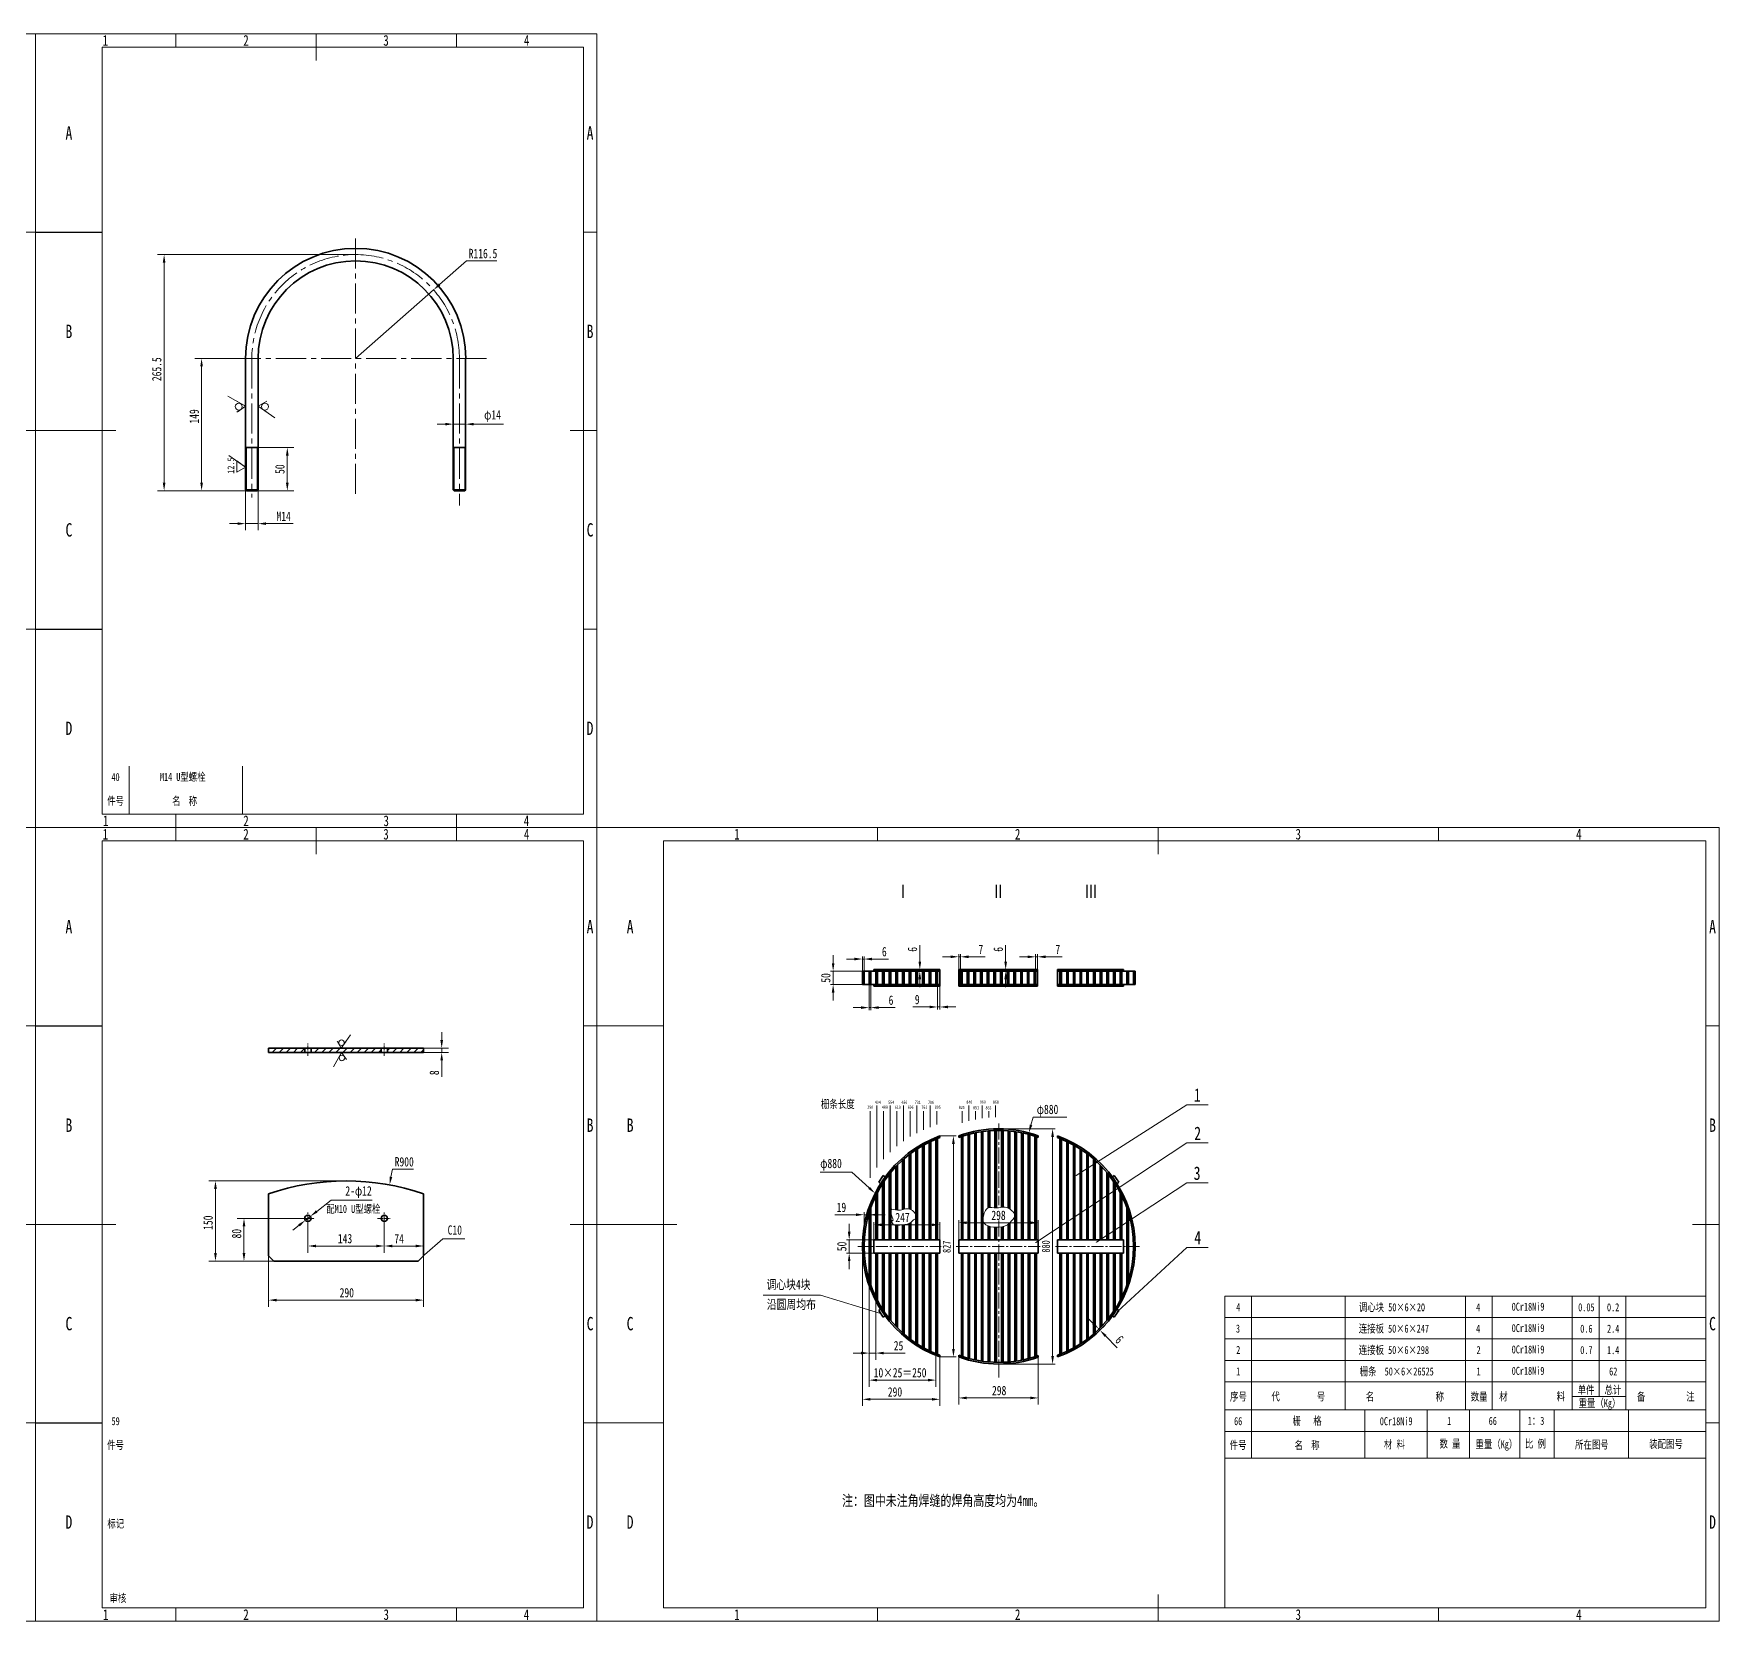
# Model space of a CAD drawing. Header units: millimetres. Extents: x -55641 to 52612, y -23263 to -5715.
# Drawn here: x 50644 to 51274, y -7378 to -6784 of the extents above; entities that cross this region are included whole.
import ezdxf

# ---------------------------------------------------------------- set-up
doc = ezdxf.new("R2010")
doc.units = ezdxf.units.MM
doc.header["$MEASUREMENT"] = 0
doc.linetypes.add('CENTER2', pattern=[1.125, 0.75, -0.125, 0.125, -0.125])
for name, color, linetype, lineweight in [('中心线', 3, 'CENTER2', 18), ('图层1', 1, 'Continuous', 20), ('技术说明', 7, 'Continuous', 18), ('抛面线', 1, 'Continuous', 18), ('标注尺寸线', 1, 'Continuous', 18), ('粗实线', 7, 'Continuous', 35), ('细实线', 1, 'Continuous', 18)]:
    doc.layers.add(name, color=color, linetype=linetype, lineweight=lineweight)
doc.styles.add('1', font='SimSun.ttf', dxfattribs={"width": 0.75, "height": 3})
doc.styles.add('USER1', font='SimSun.ttf', dxfattribs={"width": 0.75, "height": 3})
doc.styles.add('模板字体', font='SIMFANG.TTF', dxfattribs={"width": 0.75})

msp = doc.modelspace()

# ---------------------------------------------------------------- linework, layer by layer
at = {"color": 7}
for p, q in [((50644.23, -6858.71), (50669.23, -6858.71)), ((50644.23, -7007.21), (50669.23, -7007.21)), ((50644.23, -7155.71), (50669.23, -7155.71)), ((50644.23, -7304.21), (50669.23, -7304.21))]:
    msp.add_line(p, q, dxfattribs=at)
at = {"layer": '中心线', "color": 7, "ltscale": 15}
for p, q in [((50764.01, -6956.66), (50764.01, -6859.84)), ((50812.95, -6905.95), (50710.53, -6905.95)), ((50725.17, -6905.95), (50725.17, -6957.98)), ((50802.84, -6905.95), (50802.84, -6961))]:
    msp.add_line(p, q, dxfattribs=at)
at = {"layer": '中心线', "color": 7, "ltscale": 2}
for p, q in [((50746.14, -7166.9), (50746.14, -7162.27)), ((50774.74, -7166.9), (50774.74, -7162.27)), ((50746.14, -7230.03), (50746.14, -7225.33)), ((50774.74, -7230.03), (50774.74, -7225.33)), ((50772.19, -7227.7), (50776.96, -7227.7))]:
    msp.add_line(p, q, dxfattribs=at)
at = {"layer": '中心线', "color": 7, "ltscale": 8}
for p, q in [((51004.64, -7192.23), (51004.64, -7222.73)), ((51004.64, -7228.47), (51004.64, -7287.2))]:
    msp.add_line(p, q, dxfattribs=at)
at = {"layer": '中心线', "color": 7}
msp.add_line((50744.24, -7227.7), (50748.5, -7227.7), dxfattribs=at)
at = {"layer": '中心线', "color": 7, "ltscale": 6}
for p, q in [((50951.88, -7238.21), (50983.09, -7238.21)), ((50988.68, -7238.21), (51020.07, -7238.21)), ((51057.35, -7238.21), (51025.18, -7238.21))]:
    msp.add_line(p, q, dxfattribs=at)
at = {"layer": '中心线', "color": 7, "ltscale": 15}
msp.add_arc((50764.01, -6905.95), 38.83, 0, 180, dxfattribs=at)
at = {"layer": '抛面线', "color": 7, "ltscale": 5}
for p, q in [((50764.01, -6867.12), (50689.85, -6867.12)), ((50692.35, -6870.12), (50692.35, -6952.45)), ((50805.46, -6869.48), (50795.42, -6878.32)), ((50816.86, -6869.48), (50805.46, -6869.48)), ((50764.01, -6905.95), (50793.16, -6880.3)), ((50725.17, -6905.95), (50703.87, -6905.95)), ((50706.37, -6952.45), (50706.37, -6908.95)), ((50797.51, -6930.55), (50794.51, -6930.55)), ((50800.51, -6930.55), (50800.51, -6928.05)), ((50800.51, -6930.55), (50805.17, -6930.55)), ((50805.17, -6930.55), (50805.17, -6928.05)), ((50808.17, -6930.55), (50819.29, -6930.55)), ((50725.17, -6939.32), (50740.94, -6939.32)), ((50738.44, -6952.45), (50738.44, -6942.32)), ((50719.52, -6948.47), (50719.52, -6944.27)), ((50725.17, -6955.45), (50689.85, -6955.45)), ((50725.17, -6955.45), (50703.87, -6955.45)), ((50722.84, -6955.14), (50722.84, -6970.27)), ((50725.17, -6955.45), (50740.94, -6955.45)), ((50727.51, -6955.14), (50727.51, -6970.27)), ((50719.84, -6967.77), (50716.84, -6967.77)), ((50722.84, -6967.77), (50727.51, -6967.77)), ((50730.51, -6967.77), (50740.61, -6967.77)), ((50975.1, -7131.65), (50975.1, -7125.48)), ((51007.22, -7131.65), (51007.22, -7125.48)), ((50942.67, -7132.25), (50942.67, -7129.25)), ((50950.63, -7130.68), (50947.63, -7130.68)), ((50953.63, -7135.25), (50953.63, -7129.68)), ((50953.63, -7130.68), (50954.23, -7130.68)), ((50954.23, -7135.25), (50954.23, -7129.68)), ((50957.23, -7130.68), (50963.4, -7130.68)), ((50986.64, -7129.84), (50983.64, -7129.84)), ((50989.64, -7135.25), (50989.64, -7128.84)), ((50989.64, -7129.84), (50990.34, -7129.84)), ((50990.34, -7135.25), (50990.34, -7128.84)), ((50993.34, -7129.84), (50999.52, -7129.84)), ((51015.44, -7129.85), (51012.44, -7129.85)), ((51018.44, -7135.25), (51018.44, -7128.85)), ((51018.44, -7129.85), (51019.14, -7129.85)), ((51019.14, -7135.25), (51019.14, -7128.85)), ((51022.14, -7129.85), (51028.32, -7129.85)), ((50953.63, -7135.25), (50941.67, -7135.25)), ((50942.67, -7135.25), (50942.67, -7140.25)), ((50982.63, -7134.65), (50974.1, -7134.65)), ((50982.63, -7135.25), (50974.1, -7135.25)), ((50975.1, -7135.25), (50975.1, -7134.65)), ((50975.1, -7138.25), (50975.1, -7141.25)), ((51007.22, -7134.65), (51004.72, -7134.65)), ((51007.22, -7135.25), (51004.72, -7135.25)), ((51007.22, -7135.25), (51007.22, -7134.65)), ((51007.22, -7138.25), (51007.22, -7141.25)), ((50953.63, -7140.25), (50941.67, -7140.25)), ((50942.67, -7143.25), (50942.67, -7146.25)), ((50956.13, -7140.25), (50956.13, -7149.85)), ((50956.73, -7140.25), (50956.73, -7149.85)), ((50981.73, -7140.25), (50981.73, -7149.61)), ((50982.63, -7140.25), (50982.63, -7149.61)), ((50953.13, -7148.85), (50950.13, -7148.85)), ((50956.13, -7148.85), (50956.73, -7148.85)), ((50959.73, -7148.85), (50965.9, -7148.85)), ((50978.73, -7148.61), (50972.55, -7148.61)), ((50982.63, -7148.61), (50981.73, -7148.61)), ((50985.63, -7148.61), (50988.63, -7148.61)), ((50796.21, -7161.03), (50796.21, -7158.03)), ((50731.44, -7164.3), (50731.71, -7164.03)), ((50732.76, -7165.63), (50734.36, -7164.03)), ((50735.41, -7165.63), (50737.01, -7164.03)), ((50738.06, -7165.63), (50739.66, -7164.03)), ((50740.71, -7165.63), (50742.31, -7164.03)), ((50743.36, -7165.63), (50744.94, -7164.06)), ((50747.34, -7164.31), (50747.62, -7164.03)), ((50748.67, -7165.63), (50750.27, -7164.03)), ((50751.32, -7165.63), (50752.92, -7164.03)), ((50753.97, -7165.63), (50755.57, -7164.03)), ((50756.62, -7165.63), (50758.22, -7164.03)), ((50759.27, -7165.63), (50760.87, -7164.03)), ((50761.93, -7165.63), (50763.53, -7164.03)), ((50764.58, -7165.63), (50766.18, -7164.03)), ((50767.23, -7165.63), (50768.83, -7164.03)), ((50769.88, -7165.63), (50771.48, -7164.03)), ((50775.94, -7164.88), (50776.78, -7164.03)), ((50777.84, -7165.63), (50779.44, -7164.03)), ((50780.49, -7165.63), (50782.09, -7164.03)), ((50783.14, -7165.63), (50784.74, -7164.03)), ((50785.79, -7165.63), (50787.39, -7164.03)), ((50789.44, -7164.03), (50798.71, -7164.03)), ((50796.21, -7164.03), (50796.21, -7165.63)), ((50772.53, -7165.63), (50773.54, -7164.63)), ((50788.44, -7165.63), (50789.44, -7164.64)), ((50789.44, -7165.63), (50798.71, -7165.63)), ((50796.21, -7168.63), (50796.21, -7174.8)), ((51004.64, -7194.21), (51025.78, -7194.21)), ((51017.46, -7189.88), (51016.69, -7192.78)), ((51030.14, -7189.88), (51017.46, -7189.88)), ((50982.63, -7196.84), (50988.68, -7196.84)), ((50987.68, -7199.84), (50987.68, -7276.57)), ((51024.78, -7197.21), (51024.78, -7279.21)), ((50760.44, -7213.7), (50709.06, -7213.7)), ((50777.77, -7209.28), (50777.23, -7212.23)), ((50785.67, -7209.28), (50777.77, -7209.28)), ((50937.84, -7210.43), (50949.61, -7210.43)), ((50949.61, -7210.43), (50956.15, -7216.32)), ((50711.56, -7240.7), (50711.56, -7216.7)), ((50754.81, -7220.9), (50749.44, -7225.11)), ((50770.24, -7220.9), (50754.81, -7220.9)), ((50745.2, -7228.44), (50747.08, -7226.96)), ((50951.23, -7226.35), (50943.29, -7226.35)), ((50954.23, -7238.21), (50954.23, -7225.35)), ((50956.13, -7226.35), (50954.23, -7226.35)), ((50956.13, -7250.55), (50956.13, -7225.35)), ((50959.13, -7226.35), (50962.13, -7226.35)), ((50746.14, -7227.7), (50719.73, -7227.7)), ((50722.23, -7230.7), (50722.23, -7240.7)), ((50742.84, -7230.3), (50740.48, -7232.15)), ((50746.14, -7227.7), (50746.14, -7240.55)), ((50774.74, -7227.7), (50774.74, -7240.55)), ((50774.74, -7227.7), (50774.74, -7240.55)), ((50789.44, -7227.7), (50789.44, -7240.55)), ((50948.68, -7232.71), (50948.68, -7229.71)), ((50957.94, -7235.71), (50957.94, -7229.12)), ((50960.94, -7230.12), (50979.63, -7230.12)), ((50982.63, -7235.71), (50982.63, -7229.12)), ((50989.64, -7235.71), (50989.64, -7228.33)), ((50992.64, -7229.33), (51016.44, -7229.33)), ((51019.44, -7235.71), (51019.44, -7228.33)), ((50749.14, -7238.05), (50771.74, -7238.05)), ((50777.74, -7238.05), (50786.44, -7238.05)), ((50957.94, -7235.71), (50947.68, -7235.71)), ((50948.68, -7235.71), (50948.68, -7240.71)), ((50953.63, -7238.21), (50953.63, -7297.91)), ((50733.44, -7243.7), (50709.06, -7243.7)), ((50746.14, -7243.7), (50719.73, -7243.7)), ((50731.44, -7240.73), (50731.44, -7260.79)), ((50789.44, -7240.73), (50789.44, -7260.79)), ((50957.94, -7240.71), (50947.68, -7240.71)), ((50948.68, -7243.71), (50948.68, -7246.71)), ((50956.13, -7243.59), (50956.13, -7280.62)), ((50956.13, -7250.91), (50956.13, -7290.73)), ((50958.63, -7248.98), (50958.63, -7280.62)), ((50734.44, -7258.29), (50786.44, -7258.29)), ((51039.99, -7267.01), (51037.88, -7264.87)), ((51042.09, -7269.14), (51043.87, -7267.39)), ((51042.09, -7269.14), (51042.51, -7269.57)), ((51042.51, -7269.57), (51044.29, -7267.82)), ((51044.62, -7271.71), (51048.95, -7276.11)), ((50953.13, -7278.12), (50950.13, -7278.12)), ((50956.13, -7278.12), (50958.63, -7278.12)), ((50961.63, -7278.12), (50969.63, -7278.12)), ((50981.13, -7278.35), (50981.13, -7290.73)), ((50982.63, -7279.57), (50988.68, -7279.57)), ((50982.63, -7279.57), (50982.63, -7297.91)), ((50989.64, -7279.57), (50989.64, -7297.4)), ((51004.64, -7282.21), (51025.78, -7282.21)), ((51019.44, -7279.64), (51019.44, -7297.4)), ((50959.13, -7288.23), (50978.13, -7288.23)), ((50956.63, -7295.41), (50979.63, -7295.41)), ((50992.64, -7294.9), (51016.44, -7294.9))]:
    msp.add_line(p, q, dxfattribs=at)
for points in [[(50789.82, -7241.37), (50796.64, -7235.41), (50804.83, -7235.41)], [(50959.96, -7263.12), (50938, -7256.44), (50916.54, -7256.44)]]:
    msp.add_lwpolyline(points, dxfattribs=at)
at = {"layer": '抛面线', "color": 7, "ltscale": 5, "start_tangent": (0.802434, -0.596741), "end_tangent": (-1, 0)}
msp.add_spline([(50964.8, -7228.51), (50964.23, -7224.6), (50966.73, -7224.6), (50970.65, -7224.12), (50972.82, -7225.21), (50973.63, -7226.58), (50973.63, -7227.67), (50972.74, -7228.31), (50971.73, -7229.24), (50968.63, -7230.12), (50965.28, -7230.12), (50964.68, -7228.84), (50964.68, -7228.56), (50964.8, -7228.56), (50964.84, -7228.56), (50964.84, -7228.6), (50964.79, -7228.5)], degree=3, dxfattribs=at)
at = {"layer": '抛面线', "color": 7, "ltscale": 5}
msp.add_spline([(50998.74, -7227.5), (51000.64, -7223.82), (51003.74, -7223.82), (51007.01, -7223.54), (51009.46, -7224.73), (51010.64, -7226.58), (51008.74, -7229.33), (51007.65, -7230.27), (51003.74, -7231.03), (50999.84, -7230.07), (50998.74, -7228.66), (50998.74, -7227.5)], degree=3, dxfattribs=at)
for points in [[(50691.85, -6870.12), (50692.85, -6870.12), (50692.35, -6867.12)], [(50795.09, -6877.95), (50795.75, -6878.7), (50793.16, -6880.3)], [(50705.87, -6908.95), (50706.87, -6908.95), (50706.37, -6905.95)], [(50797.51, -6930.05), (50797.51, -6931.05), (50800.51, -6930.55)], [(50808.17, -6930.05), (50808.17, -6931.05), (50805.17, -6930.55)], [(50737.94, -6942.32), (50738.94, -6942.32), (50738.44, -6939.32)], [(50691.85, -6952.45), (50692.85, -6952.45), (50692.35, -6955.45)], [(50705.87, -6952.45), (50706.87, -6952.45), (50706.37, -6955.45)], [(50737.94, -6952.45), (50738.94, -6952.45), (50738.44, -6955.45)], [(50719.84, -6967.27), (50719.84, -6968.27), (50722.84, -6967.77)], [(50730.51, -6967.27), (50730.51, -6968.27), (50727.51, -6967.77)], [(50942.17, -7132.25), (50943.17, -7132.25), (50942.67, -7135.25)], [(50950.63, -7130.18), (50950.63, -7131.18), (50953.63, -7130.68)], [(50957.23, -7130.18), (50957.23, -7131.18), (50954.23, -7130.68)], [(50974.6, -7131.65), (50975.6, -7131.65), (50975.1, -7134.65)], [(50986.64, -7129.34), (50986.64, -7130.34), (50989.64, -7129.84)], [(50993.34, -7129.34), (50993.34, -7130.34), (50990.34, -7129.84)], [(51006.72, -7131.65), (51007.72, -7131.65), (51007.22, -7134.65)], [(51015.44, -7129.35), (51015.44, -7130.35), (51018.44, -7129.85)], [(51022.14, -7129.35), (51022.14, -7130.35), (51019.14, -7129.85)], [(50974.6, -7138.25), (50975.6, -7138.25), (50975.1, -7135.25)], [(51006.72, -7138.25), (51007.72, -7138.25), (51007.22, -7135.25)], [(50942.17, -7143.25), (50943.17, -7143.25), (50942.67, -7140.25)], [(50953.13, -7148.35), (50953.13, -7149.35), (50956.13, -7148.85)], [(50959.73, -7148.35), (50959.73, -7149.35), (50956.73, -7148.85)], [(50978.73, -7148.11), (50978.73, -7149.11), (50981.73, -7148.61)], [(50985.63, -7148.11), (50985.63, -7149.11), (50982.63, -7148.61)], [(50795.71, -7161.03), (50796.71, -7161.03), (50796.21, -7164.03)], [(50795.71, -7168.63), (50796.71, -7168.63), (50796.21, -7165.63)], [(51016.21, -7192.65), (51017.17, -7192.91), (51015.92, -7195.68)], [(51024.28, -7197.21), (51025.28, -7197.21), (51024.78, -7194.21)], [(50987.18, -7199.84), (50988.18, -7199.84), (50987.68, -7196.84)], [(50711.06, -7216.7), (50712.06, -7216.7), (50711.56, -7213.7)], [(50776.74, -7212.14), (50777.72, -7212.32), (50776.69, -7215.18)], [(50956.48, -7215.95), (50955.81, -7216.69), (50958.38, -7218.33)], [(50749.13, -7224.72), (50749.75, -7225.5), (50747.08, -7226.96)], [(50951.23, -7225.85), (50951.23, -7226.85), (50954.23, -7226.35)], [(50959.13, -7225.85), (50959.13, -7226.85), (50956.13, -7226.35)], [(50721.73, -7230.7), (50722.73, -7230.7), (50722.23, -7227.7)], [(50742.53, -7229.9), (50743.15, -7230.69), (50745.2, -7228.44)], [(50948.18, -7232.71), (50949.18, -7232.71), (50948.68, -7235.71)], [(50960.94, -7229.62), (50960.94, -7230.62), (50957.94, -7230.12)], [(50979.63, -7229.62), (50979.63, -7230.62), (50982.63, -7230.12)], [(50992.64, -7228.83), (50992.64, -7229.83), (50989.64, -7229.33)], [(51016.44, -7228.83), (51016.44, -7229.83), (51019.44, -7229.33)], [(50749.14, -7237.55), (50749.14, -7238.55), (50746.14, -7238.05)], [(50771.74, -7237.55), (50771.74, -7238.55), (50774.74, -7238.05)], [(50777.74, -7237.55), (50777.74, -7238.55), (50774.74, -7238.05)], [(50786.44, -7237.55), (50786.44, -7238.55), (50789.44, -7238.05)], [(50711.06, -7240.7), (50712.06, -7240.7), (50711.56, -7243.7)], [(50721.73, -7240.7), (50722.73, -7240.7), (50722.23, -7243.7)], [(50789.87, -7241.44), (50789.44, -7241.7), (50789.76, -7241.31)], [(50948.18, -7243.71), (50949.18, -7243.71), (50948.68, -7240.71)], [(50734.44, -7257.79), (50734.44, -7258.79), (50731.44, -7258.29)], [(50786.44, -7257.79), (50786.44, -7258.79), (50789.44, -7258.29)], [(50959.98, -7263.04), (50960.43, -7263.26), (50959.93, -7263.2)], [(51040.34, -7266.65), (51039.63, -7267.36), (51042.09, -7269.14)], [(51044.97, -7271.36), (51044.26, -7272.06), (51042.51, -7269.57)], [(50953.13, -7277.62), (50953.13, -7278.62), (50956.13, -7278.12)], [(50961.63, -7277.62), (50961.63, -7278.62), (50958.63, -7278.12)], [(50987.18, -7276.57), (50988.18, -7276.57), (50987.68, -7279.57)], [(51024.28, -7279.21), (51025.28, -7279.21), (51024.78, -7282.21)], [(50959.13, -7287.73), (50959.13, -7288.73), (50956.13, -7288.23)], [(50978.13, -7287.73), (50978.13, -7288.73), (50981.13, -7288.23)], [(50956.63, -7294.91), (50956.63, -7295.91), (50953.63, -7295.41)], [(50979.63, -7294.91), (50979.63, -7295.91), (50982.63, -7295.41)], [(50992.64, -7294.4), (50992.64, -7295.4), (50989.64, -7294.9)], [(51016.44, -7294.4), (51016.44, -7295.4), (51019.44, -7294.9)]]:
    msp.add_solid(points, dxfattribs=at)
at = {"layer": '标注尺寸线', "color": 7}
for p, q in [((50722.84, -6923.83), (50716.2, -6920.09)), ((50722.84, -6923.83), (50719.52, -6921.96)), ((50722.84, -6923.83), (50719.58, -6926.1)), ((50722.84, -6923.83), (50720.01, -6925.82)), ((50727.51, -6923.83), (50730.83, -6921.96)), ((50727.51, -6923.83), (50730.77, -6926.1)), ((50727.51, -6923.83), (50733.75, -6928.21)), ((50722.84, -6946.59), (50716.6, -6942.22)), ((50722.84, -6946.59), (50719.52, -6948.47)), ((50722.84, -6946.59), (50719.58, -6944.33)), ((50758.63, -7164.03), (50757.13, -7161.38)), ((50758.63, -7164.03), (50762.13, -7159.04)), ((50758.63, -7164.03), (50760.44, -7161.43)), ((50758.77, -7165.63), (50755.77, -7170.95)), ((50758.77, -7165.63), (50760.58, -7168.24))]:
    msp.add_line(p, q, dxfattribs=at)
for points in [[(51033.57, -7211.73), (51075.07, -7185.19), (51082.93, -7185.19)], [(51018.45, -7236.75), (51075.07, -7199.49), (51082.93, -7199.49)], [(51041.27, -7236.67), (51075.07, -7214.42), (51082.93, -7214.42)], [(51049.03, -7262.51), (51075.07, -7238.55), (51082.93, -7238.55)]]:
    msp.add_lwpolyline(points, dxfattribs=at)
for centre, radius in [((50720.29, -6923.96), 1.3), ((50730.05, -6923.96), 1.3), ((50758.73, -7162), 1.04), ((50758.87, -7167.67), 1.04)]:
    msp.add_circle(centre, radius, dxfattribs=at)
for points in [[(51033.62, -7211.8), (51033.15, -7212), (51033.53, -7211.66)], [(51018.5, -7236.82), (51018.04, -7237.03), (51018.41, -7236.68)], [(51041.32, -7236.74), (51040.86, -7236.94), (51041.23, -7236.6)], [(51049.08, -7262.58), (51048.66, -7262.85), (51048.97, -7262.45)]]:
    msp.add_solid(points, dxfattribs=at)
at = {"layer": '粗实线', "color": 7}
for p, q in [((50722.84, -6905.95), (50722.84, -6955.14)), ((50727.51, -6905.95), (50727.51, -6955.14)), ((50800.51, -6905.95), (50800.51, -6955.14)), ((50805.17, -6905.95), (50805.17, -6955.14)), ((50722.84, -6939.32), (50727.51, -6939.32)), ((50805.17, -6939.32), (50800.51, -6939.32)), ((50722.84, -6955.14), (50727.51, -6955.14)), ((50722.84, -6955.14), (50723.18, -6955.45)), ((50723.18, -6955.45), (50727.17, -6955.45)), ((50727.51, -6955.14), (50727.17, -6955.45)), ((50800.51, -6955.14), (50800.85, -6955.45)), ((50805.17, -6955.14), (50800.51, -6955.14)), ((50804.83, -6955.45), (50800.85, -6955.45)), ((50805.17, -6955.14), (50804.83, -6955.45)), ((50953.63, -7135.25), (50953.63, -7140.25)), ((50953.63, -7135.25), (50982.63, -7135.25)), ((50954.23, -7135.25), (50954.23, -7140.25)), ((50956.13, -7135.25), (50956.13, -7140.25)), ((50956.13, -7135.25), (50956.13, -7140.25)), ((50956.13, -7135.25), (50956.13, -7140.25)), ((50956.73, -7135.25), (50956.73, -7140.25)), ((50956.73, -7135.25), (50956.73, -7140.25)), ((50957.94, -7134.65), (50982.63, -7134.65)), ((50957.94, -7134.65), (50957.94, -7135.25)), ((50958.63, -7135.25), (50958.63, -7140.25)), ((50959.23, -7135.25), (50959.23, -7140.25)), ((50959.23, -7135.25), (50959.23, -7140.25)), ((50961.13, -7135.25), (50961.13, -7140.25)), ((50961.73, -7135.25), (50961.73, -7140.25)), ((50961.73, -7135.25), (50961.73, -7140.25)), ((50963.63, -7135.25), (50963.63, -7140.25)), ((50964.23, -7135.25), (50964.23, -7140.25)), ((50964.23, -7135.25), (50964.23, -7140.25)), ((50966.13, -7135.25), (50966.13, -7140.25)), ((50966.73, -7135.25), (50966.73, -7140.25)), ((50966.73, -7135.25), (50966.73, -7140.25)), ((50968.63, -7135.25), (50968.63, -7140.25)), ((50969.23, -7135.25), (50969.23, -7140.25)), ((50969.23, -7135.25), (50969.23, -7140.25)), ((50971.13, -7135.25), (50971.13, -7140.25)), ((50971.73, -7135.25), (50971.73, -7140.25)), ((50971.73, -7135.25), (50971.73, -7140.25)), ((50973.63, -7135.25), (50973.63, -7140.25)), ((50974.23, -7135.25), (50974.23, -7140.25)), ((50974.23, -7135.25), (50974.23, -7140.25)), ((50974.23, -7135.25), (50974.23, -7140.25)), ((50976.13, -7135.25), (50976.13, -7140.25)), ((50976.73, -7135.25), (50976.73, -7140.25)), ((50976.73, -7135.25), (50976.73, -7140.25)), ((50978.63, -7135.25), (50978.63, -7140.25)), ((50979.23, -7135.25), (50979.23, -7140.25)), ((50979.23, -7135.25), (50979.23, -7140.25)), ((50979.23, -7135.25), (50979.23, -7140.25)), ((50981.13, -7135.25), (50981.13, -7140.25)), ((50981.73, -7135.25), (50981.73, -7140.25)), ((50981.73, -7135.25), (50981.73, -7140.25)), ((50982.63, -7134.65), (50982.63, -7140.85)), ((50989.64, -7134.65), (50989.64, -7140.85)), ((50989.64, -7134.65), (51019.14, -7134.65)), ((50989.64, -7135.25), (51019.14, -7135.25)), ((50990.34, -7135.25), (50990.34, -7140.25)), ((50990.94, -7135.25), (50990.94, -7140.25)), ((50992.84, -7135.25), (50992.84, -7140.25)), ((50993.44, -7135.25), (50993.44, -7140.25)), ((50995.34, -7135.25), (50995.34, -7140.25)), ((50995.94, -7135.25), (50995.94, -7140.25)), ((50997.84, -7135.25), (50997.84, -7140.25)), ((50998.44, -7135.25), (50998.44, -7140.25)), ((51000.34, -7135.25), (51000.34, -7140.25)), ((51000.94, -7135.25), (51000.94, -7140.25)), ((51002.84, -7135.25), (51002.84, -7140.25)), ((51003.44, -7135.25), (51003.44, -7140.25)), ((51005.34, -7135.25), (51005.34, -7140.25)), ((51005.94, -7135.25), (51005.94, -7140.25)), ((51007.84, -7135.25), (51007.84, -7140.25)), ((51008.44, -7135.25), (51008.44, -7140.25)), ((51010.34, -7135.25), (51010.34, -7140.25)), ((51010.94, -7135.25), (51010.94, -7140.25)), ((51012.84, -7135.25), (51012.84, -7140.25)), ((51013.44, -7135.25), (51013.44, -7140.25)), ((51015.34, -7135.25), (51015.34, -7140.25)), ((51015.94, -7135.25), (51015.94, -7140.25)), ((51017.84, -7135.25), (51017.84, -7140.25)), ((51018.44, -7135.25), (51018.44, -7140.25)), ((51019.14, -7134.65), (51019.14, -7140.85)), ((51026.65, -7134.65), (51026.65, -7140.85)), ((51051.34, -7134.65), (51026.65, -7134.65)), ((51026.65, -7135.25), (51055.65, -7135.25)), ((51027.55, -7135.25), (51027.55, -7140.25)), ((51027.55, -7135.25), (51027.55, -7140.25)), ((51028.15, -7135.25), (51028.15, -7140.25)), ((51030.05, -7135.25), (51030.05, -7140.25)), ((51030.05, -7135.25), (51030.05, -7140.25)), ((51030.05, -7135.25), (51030.05, -7140.25)), ((51030.65, -7135.25), (51030.65, -7140.25)), ((51032.55, -7135.25), (51032.55, -7140.25)), ((51032.55, -7135.25), (51032.55, -7140.25)), ((51033.15, -7135.25), (51033.15, -7140.25)), ((51035.05, -7135.25), (51035.05, -7140.25)), ((51035.05, -7135.25), (51035.05, -7140.25)), ((51035.05, -7135.25), (51035.05, -7140.25)), ((51035.65, -7135.25), (51035.65, -7140.25)), ((51037.55, -7135.25), (51037.55, -7140.25)), ((51037.55, -7135.25), (51037.55, -7140.25)), ((51038.15, -7135.25), (51038.15, -7140.25)), ((51040.05, -7135.25), (51040.05, -7140.25)), ((51040.05, -7135.25), (51040.05, -7140.25)), ((51040.65, -7135.25), (51040.65, -7140.25)), ((51042.55, -7135.25), (51042.55, -7140.25)), ((51042.55, -7135.25), (51042.55, -7140.25)), ((51043.15, -7135.25), (51043.15, -7140.25)), ((51045.05, -7135.25), (51045.05, -7140.25)), ((51045.05, -7135.25), (51045.05, -7140.25)), ((51045.65, -7135.25), (51045.65, -7140.25)), ((51047.55, -7135.25), (51047.55, -7140.25)), ((51047.55, -7135.25), (51047.55, -7140.25)), ((51048.15, -7135.25), (51048.15, -7140.25)), ((51050.05, -7135.25), (51050.05, -7140.25)), ((51050.05, -7135.25), (51050.05, -7140.25)), ((51050.65, -7135.25), (51050.65, -7140.25)), ((51051.34, -7134.65), (51051.34, -7135.25)), ((51052.55, -7135.25), (51052.55, -7140.25)), ((51052.55, -7135.25), (51052.55, -7140.25)), ((51053.15, -7135.25), (51053.15, -7140.25)), ((51055.05, -7135.25), (51055.05, -7140.25)), ((51055.65, -7135.25), (51055.65, -7140.25)), ((50953.63, -7140.25), (50982.63, -7140.25)), ((50957.94, -7140.85), (50957.94, -7140.25)), ((50957.94, -7140.85), (50982.63, -7140.85)), ((50989.64, -7140.25), (51019.14, -7140.25)), ((50989.64, -7140.85), (51019.14, -7140.85)), ((51026.65, -7140.25), (51055.65, -7140.25)), ((51051.34, -7140.85), (51026.65, -7140.85)), ((51051.34, -7140.85), (51051.34, -7140.25)), ((50731.44, -7164.03), (50731.44, -7165.63)), ((50731.44, -7164.03), (50789.44, -7164.03)), ((50744.94, -7165.63), (50744.94, -7164.03)), ((50747.34, -7165.63), (50747.34, -7164.03)), ((50773.54, -7165.63), (50773.54, -7164.03)), ((50775.94, -7165.63), (50775.94, -7164.03)), ((50789.44, -7164.03), (50789.44, -7165.63)), ((50731.44, -7165.63), (50789.44, -7165.63)), ((50995.64, -7195.75), (50995.64, -7235.71)), ((50996.24, -7195.63), (50996.24, -7235.71)), ((50998.14, -7195.3), (50998.14, -7235.71)), ((50998.74, -7195.21), (50998.74, -7235.71)), ((51000.64, -7194.99), (51000.64, -7223.82)), ((51001.24, -7194.94), (51001.24, -7223.69)), ((51003.14, -7194.83), (51003.14, -7223.8)), ((51003.74, -7194.82), (51003.74, -7223.82)), ((51005.64, -7194.82), (51005.64, -7223.61)), ((51006.24, -7194.84), (51006.24, -7223.54)), ((51008.14, -7194.95), (51008.14, -7223.86)), ((51008.74, -7195), (51008.74, -7224.18)), ((51010.64, -7195.23), (51010.64, -7235.71)), ((51011.24, -7195.31), (51011.24, -7235.71)), ((51013.14, -7195.65), (51013.14, -7235.71)), ((51013.74, -7195.77), (51013.74, -7235.71)), ((50973.63, -7202.05), (50973.63, -7235.71)), ((50974.23, -7201.66), (50974.23, -7235.71)), ((50976.13, -7200.51), (50976.13, -7235.71)), ((50976.73, -7200.17), (50976.73, -7235.71)), ((50978.63, -7199.19), (50978.63, -7235.71)), ((50979.23, -7198.9), (50979.23, -7235.71)), ((50981.13, -7198.07), (50981.13, -7235.71)), ((50981.73, -7197.83), (50981.73, -7235.71)), ((50982.63, -7196.84), (50982.63, -7197.48)), ((50989.64, -7196.84), (50989.64, -7197.48)), ((50990.64, -7197.13), (50990.64, -7235.71)), ((50991.24, -7196.93), (50991.24, -7235.71)), ((50993.14, -7196.36), (50993.14, -7235.71)), ((50993.74, -7196.2), (50993.74, -7235.71)), ((51015.64, -7196.23), (51015.64, -7235.71)), ((51016.24, -7196.39), (51016.24, -7235.71)), ((51018.14, -7196.96), (51018.14, -7235.71)), ((51018.74, -7197.16), (51018.74, -7235.71)), ((51019.44, -7196.77), (51019.44, -7197.41)), ((51026.65, -7196.84), (51026.65, -7197.48)), ((51027.55, -7197.83), (51027.55, -7235.71)), ((51028.15, -7198.07), (51028.15, -7235.71)), ((51030.05, -7198.9), (51030.05, -7235.71)), ((51030.65, -7199.19), (51030.65, -7235.71)), ((51032.55, -7200.17), (51032.55, -7235.71)), ((51033.15, -7200.51), (51033.15, -7235.71)), ((51035.05, -7201.66), (51035.05, -7235.71)), ((51035.65, -7202.05), (51035.65, -7235.71)), ((50966.13, -7208.35), (50966.13, -7224.51)), ((50966.73, -7207.73), (50966.73, -7224.6)), ((50968.63, -7205.92), (50968.63, -7224.43)), ((50969.23, -7205.39), (50969.23, -7224.28)), ((50971.13, -7203.84), (50971.13, -7224.21)), ((50971.73, -7203.38), (50971.73, -7224.44)), ((51037.55, -7203.38), (51037.55, -7235.71)), ((51038.15, -7203.84), (51038.15, -7235.71)), ((51040.05, -7205.39), (51040.05, -7235.71)), ((51040.65, -7205.92), (51040.65, -7235.71)), ((51042.55, -7207.73), (51042.55, -7235.71)), ((51043.15, -7208.35), (51043.15, -7235.71)), ((50959.71, -7214.19), (50961.44, -7211.7)), ((50960.4, -7214.76), (50959.71, -7214.19)), ((50961.13, -7214.73), (50961.13, -7235.71)), ((50961.44, -7211.7), (50962.13, -7212.2)), ((50961.73, -7213.82), (50961.73, -7235.71)), ((50963.63, -7211.24), (50963.63, -7235.71)), ((50964.23, -7210.5), (50964.23, -7235.71)), ((51045.05, -7210.5), (51045.05, -7235.71)), ((51045.65, -7211.24), (51045.65, -7235.71)), ((51047.83, -7211.7), (51047.14, -7212.2)), ((51047.55, -7213.82), (51047.55, -7235.71)), ((51049.57, -7214.19), (51047.83, -7211.7)), ((51048.15, -7214.73), (51048.15, -7235.71)), ((51048.88, -7214.76), (51049.57, -7214.19)), ((50731.44, -7218.5), (50731.44, -7241.7)), ((50789.44, -7218.5), (50789.44, -7241.7)), ((50958.63, -7219.17), (50958.63, -7235.71)), ((50959.23, -7217.98), (50959.23, -7235.71)), ((51050.05, -7217.98), (51050.05, -7235.71)), ((51050.65, -7219.17), (51050.65, -7235.71)), ((50956.13, -7225.51), (50956.13, -7250.91)), ((50956.73, -7223.69), (50956.73, -7252.73)), ((51052.55, -7223.69), (51052.55, -7252.73)), ((51053.15, -7225.51), (51053.15, -7250.91)), ((50966.13, -7230.4), (50966.13, -7235.71)), ((50966.73, -7230.4), (50966.73, -7235.71)), ((50968.63, -7230.12), (50968.63, -7235.71)), ((50969.23, -7230.03), (50969.23, -7235.71)), ((50971.13, -7229.6), (50971.13, -7235.71)), ((50971.73, -7229.24), (50971.73, -7235.71)), ((51000.64, -7230.51), (51000.64, -7235.71)), ((51001.24, -7230.72), (51001.24, -7235.71)), ((51003.14, -7231.01), (51003.14, -7235.71)), ((51003.74, -7231.03), (51003.74, -7235.71)), ((51005.64, -7230.94), (51005.64, -7235.71)), ((51006.24, -7230.83), (51006.24, -7235.71)), ((51008.14, -7229.89), (51008.14, -7235.71)), ((51008.74, -7229.33), (51008.74, -7235.71)), ((50957.94, -7235.71), (50957.94, -7240.71)), ((50957.94, -7235.71), (50982.63, -7235.71)), ((50982.63, -7235.71), (50982.63, -7240.71)), ((50989.64, -7235.71), (50989.64, -7240.71)), ((50989.64, -7235.71), (51019.44, -7235.71)), ((51019.44, -7235.71), (51019.44, -7240.71)), ((51051.34, -7235.71), (51026.65, -7235.71)), ((51026.65, -7235.71), (51026.65, -7240.71)), ((51051.34, -7235.71), (51051.34, -7240.71)), ((50733.44, -7243.7), (50731.44, -7241.7)), ((50733.44, -7243.7), (50787.44, -7243.7)), ((50789.44, -7241.7), (50787.44, -7243.7)), ((50957.94, -7240.71), (50982.63, -7240.71)), ((50958.63, -7240.71), (50958.63, -7257.25)), ((50959.23, -7240.71), (50959.23, -7258.43)), ((50961.13, -7240.71), (50961.13, -7261.69)), ((50961.73, -7240.71), (50961.73, -7262.6)), ((50963.63, -7240.71), (50963.63, -7265.18)), ((50964.23, -7240.71), (50964.23, -7265.92)), ((50966.13, -7240.71), (50966.13, -7268.06)), ((50966.73, -7240.71), (50966.73, -7268.68)), ((50968.63, -7240.71), (50968.63, -7270.5)), ((50969.23, -7240.71), (50969.23, -7271.03)), ((50971.13, -7240.71), (50971.13, -7272.58)), ((50971.73, -7240.71), (50971.73, -7273.03)), ((50973.63, -7240.71), (50973.63, -7274.37)), ((50974.23, -7240.71), (50974.23, -7274.76)), ((50976.13, -7240.71), (50976.13, -7275.91)), ((50976.73, -7240.71), (50976.73, -7276.24)), ((50978.63, -7240.71), (50978.63, -7277.23)), ((50979.23, -7240.71), (50979.23, -7277.52)), ((50981.13, -7240.71), (50981.13, -7278.35)), ((50981.73, -7240.71), (50981.73, -7278.59)), ((50989.64, -7240.71), (51019.44, -7240.71)), ((50990.64, -7240.71), (50990.64, -7279.29)), ((50991.24, -7240.71), (50991.24, -7279.49)), ((50993.14, -7240.71), (50993.14, -7280.06)), ((50993.74, -7240.71), (50993.74, -7280.22)), ((50995.64, -7240.71), (50995.64, -7280.67)), ((50996.24, -7240.71), (50996.24, -7280.79)), ((50998.14, -7240.71), (50998.14, -7281.12)), ((50998.74, -7240.71), (50998.74, -7281.21)), ((51000.64, -7240.71), (51000.64, -7281.42)), ((51001.24, -7240.71), (51001.24, -7281.48)), ((51003.14, -7240.71), (51003.14, -7281.58)), ((51003.74, -7240.71), (51003.74, -7281.6)), ((51005.64, -7240.71), (51005.64, -7281.6)), ((51006.24, -7240.71), (51006.24, -7281.58)), ((51008.14, -7240.71), (51008.14, -7281.47)), ((51008.74, -7240.71), (51008.74, -7281.41)), ((51010.64, -7240.71), (51010.64, -7281.19)), ((51011.24, -7240.71), (51011.24, -7281.1)), ((51013.14, -7240.71), (51013.14, -7280.77)), ((51013.74, -7240.71), (51013.74, -7280.64)), ((51015.64, -7240.71), (51015.64, -7280.19)), ((51016.24, -7240.71), (51016.24, -7280.03)), ((51018.14, -7240.71), (51018.14, -7279.46)), ((51018.74, -7240.71), (51018.74, -7279.25)), ((51051.34, -7240.71), (51026.65, -7240.71)), ((51027.55, -7240.71), (51027.55, -7278.59)), ((51028.15, -7240.71), (51028.15, -7278.35)), ((51030.05, -7240.71), (51030.05, -7277.52)), ((51030.65, -7240.71), (51030.65, -7277.23)), ((51032.55, -7240.71), (51032.55, -7276.24)), ((51033.15, -7240.71), (51033.15, -7275.91)), ((51035.05, -7240.71), (51035.05, -7274.76)), ((51035.65, -7240.71), (51035.65, -7274.37)), ((51037.55, -7240.71), (51037.55, -7273.03)), ((51038.15, -7240.71), (51038.15, -7272.58)), ((51040.05, -7240.71), (51040.05, -7271.03)), ((51040.65, -7240.71), (51040.65, -7270.5)), ((51042.55, -7240.71), (51042.55, -7268.68)), ((51043.15, -7240.71), (51043.15, -7268.06)), ((51045.05, -7240.71), (51045.05, -7265.92)), ((51045.65, -7240.71), (51045.65, -7265.18)), ((51047.55, -7240.71), (51047.55, -7262.6)), ((51048.15, -7240.71), (51048.15, -7261.69)), ((51050.05, -7240.71), (51050.05, -7258.43)), ((51050.65, -7240.71), (51050.65, -7257.25)), ((50960.4, -7261.66), (50959.71, -7262.23)), ((50959.71, -7262.23), (50961.44, -7264.72)), ((50961.44, -7264.72), (50962.13, -7264.21)), ((51047.83, -7264.72), (51047.14, -7264.21)), ((51049.57, -7262.23), (51047.83, -7264.72)), ((51048.88, -7261.66), (51049.57, -7262.23)), ((50982.63, -7278.93), (50982.63, -7279.57)), ((50989.64, -7278.93), (50989.64, -7279.57)), ((51019.44, -7279.01), (51019.44, -7279.64)), ((51026.65, -7278.93), (51026.65, -7279.57))]:
    msp.add_line(p, q, dxfattribs=at)
for centre in [(50746.14, -7227.7), (50774.74, -7227.7)]:
    msp.add_circle(centre, 1.2, dxfattribs=at)
for centre, radius, start, end in [((50764.01, -6905.95), 41.17, 0, 180), ((50764.01, -6905.95), 36.5, 0, 180), ((51004.64, -7238.21), 44, 70.34452, 109.93227), ((51004.64, -7238.21), 43.4, 70.06135, 110.21978), ((50997.63, -7238.21), 44, 109.93227, 250.06773), ((50997.63, -7238.21), 43.4, 110.21978, 249.78022), ((51011.65, -7238.21), 44, 289.93227, 70.06773), ((51011.65, -7238.21), 43.4, 290.21978, 69.78022), ((50760.44, -7303.7), 90, 71.20263, 108.79737), ((51004.64, -7238.21), 43.4, 249.78022, 289.93865), ((51004.64, -7238.21), 44, 250.06773, 289.65548)]:
    msp.add_arc(centre, radius, start, end, dxfattribs=at)
at = {"layer": '细实线', "color": 7}
for p, q in [((50644.23, -6784.46), (50434.23, -6784.46)), ((50644.23, -7081.46), (50644.23, -6784.46)), ((50854.23, -6784.46), (50644.23, -6784.46)), ((50644.23, -6784.46), (50644.23, -7081.46)), ((50696.73, -6784.46), (50696.73, -6789.46)), ((50749.23, -6784.46), (50749.23, -6794.46)), ((50801.73, -6784.46), (50801.73, -6789.46)), ((50854.23, -7081.46), (50854.23, -6784.46)), ((50849.23, -6789.46), (50669.23, -6789.46)), ((50669.23, -6789.46), (50669.23, -7076.46)), ((50849.23, -7076.46), (50849.23, -6789.46)), ((50644.23, -6858.71), (50639.23, -6858.71)), ((50854.23, -6858.71), (50849.23, -6858.71)), ((50644.23, -6932.96), (50634.23, -6932.96)), ((50644.23, -6932.96), (50674.23, -6932.96)), ((50854.23, -6932.96), (50844.23, -6932.96)), ((50644.23, -7007.21), (50639.23, -7007.21)), ((50854.23, -7007.21), (50849.23, -7007.21)), ((50669.23, -7020.46), (50669.23, -7076.46)), ((50849.23, -7020.46), (50849.23, -7076.46)), ((50679.23, -7076.46), (50679.23, -7058.46)), ((50721.65, -7058.46), (50721.65, -7076.46)), ((50434.23, -7081.46), (50644.23, -7081.46)), ((50644.23, -7081.46), (50434.23, -7081.46)), ((50644.23, -7081.46), (50854.23, -7081.46)), ((50644.23, -7378.46), (50644.23, -7081.46)), ((50854.23, -7081.46), (50644.23, -7081.46)), ((50644.23, -7081.46), (50644.23, -7378.46)), ((50669.23, -7076.46), (50849.23, -7076.46)), ((50669.23, -7076.46), (50849.23, -7076.46)), ((50696.73, -7081.46), (50696.73, -7076.46)), ((50696.73, -7081.46), (50696.73, -7086.46)), ((50749.23, -7081.46), (50749.23, -7091.46)), ((50801.73, -7081.46), (50801.73, -7076.46)), ((50801.73, -7081.46), (50801.73, -7086.46)), ((51274.23, -7081.46), (50854.23, -7081.46)), ((50854.23, -7081.46), (50854.23, -7378.46)), ((50854.23, -7378.46), (50854.23, -7081.46)), ((50959.23, -7081.46), (50959.23, -7086.46)), ((51064.23, -7081.46), (51064.23, -7091.46)), ((51169.23, -7081.46), (51169.23, -7086.46)), ((51274.23, -7378.46), (51274.23, -7081.46)), ((50849.23, -7086.46), (50669.23, -7086.46)), ((50669.23, -7086.46), (50669.23, -7373.46)), ((50849.23, -7373.46), (50849.23, -7086.46)), ((50879.23, -7086.46), (50879.23, -7373.46)), ((51269.23, -7086.46), (50879.23, -7086.46)), ((51269.23, -7317.46), (51269.23, -7086.46)), ((50644.23, -7155.71), (50639.23, -7155.71)), ((50854.23, -7155.71), (50849.23, -7155.71)), ((50854.23, -7155.71), (50879.23, -7155.71)), ((51274.23, -7155.71), (51269.23, -7155.71)), ((50644.23, -7229.96), (50634.23, -7229.96)), ((50644.23, -7229.96), (50674.23, -7229.96)), ((50854.23, -7229.96), (50844.23, -7229.96)), ((50854.23, -7229.96), (50884.23, -7229.96)), ((51274.23, -7229.96), (51264.23, -7229.96)), ((51089.23, -7256.84), (51269.38, -7256.84)), ((51089.23, -7256.84), (51089.23, -7317.46)), ((51099.23, -7299.4), (51099.23, -7256.84)), ((51134.23, -7299.4), (51134.23, -7256.84)), ((51179.23, -7299.4), (51179.23, -7256.84)), ((51189.23, -7299.4), (51189.23, -7256.84)), ((51219.23, -7299.4), (51219.23, -7256.84)), ((51229.23, -7294.4), (51229.23, -7256.84)), ((51239.23, -7299.4), (51239.23, -7256.84)), ((51089.23, -7264.84), (51269.38, -7264.84)), ((51089.23, -7272.84), (51269.38, -7272.84)), ((51089.23, -7280.84), (51269.38, -7280.84)), ((51089.23, -7288.84), (51269.38, -7288.84)), ((51219.23, -7294.4), (51239.23, -7294.4)), ((51089.23, -7299.4), (51269.23, -7299.4)), ((51099.23, -7317.46), (51099.23, -7299.46)), ((51141.65, -7299.46), (51141.65, -7317.46)), ((51164.9, -7299.46), (51164.9, -7317.46)), ((51180.78, -7299.46), (51180.78, -7317.46)), ((51199.61, -7299.46), (51199.61, -7317.46)), ((51212.43, -7299.46), (51212.43, -7317.46)), ((51240.32, -7299.46), (51240.32, -7317.46)), ((50644.23, -7304.21), (50639.23, -7304.21)), ((50854.23, -7304.21), (50849.23, -7304.21)), ((50854.23, -7304.21), (50879.23, -7304.21)), ((51089.23, -7307.46), (51269.23, -7307.46)), ((51274.23, -7304.21), (51269.23, -7304.21)), ((51274.23, -7304.21), (51269.23, -7304.21)), ((50669.23, -7317.46), (50669.23, -7373.46)), ((50849.23, -7317.46), (50849.23, -7373.46)), ((51089.23, -7317.46), (51269.23, -7317.46)), ((51089.23, -7317.46), (51089.23, -7373.46)), ((51089.23, -7317.46), (51269.23, -7317.46)), ((51269.23, -7317.46), (51269.23, -7373.46)), ((51064.23, -7378.46), (51064.23, -7368.46)), ((50434.23, -7378.46), (50644.23, -7378.46)), ((50644.23, -7378.46), (50854.23, -7378.46)), ((50669.23, -7373.46), (50849.23, -7373.46)), ((50669.23, -7373.46), (50849.23, -7373.46)), ((50696.73, -7378.46), (50696.73, -7373.46)), ((50801.73, -7378.46), (50801.73, -7373.46)), ((50854.23, -7378.46), (51274.23, -7378.46)), ((50879.23, -7373.46), (51089.23, -7373.46)), ((50959.23, -7378.46), (50959.23, -7373.46)), ((51089.23, -7373.46), (51269.23, -7373.46)), ((51089.23, -7373.46), (51269.23, -7373.46)), ((51169.23, -7378.46), (51169.23, -7373.46))]:
    msp.add_line(p, q, dxfattribs=at)
at = {"layer": '细实线', "color": 7, "ltscale": 5}
for p, q in [((50723.18, -6939.32), (50723.18, -6955.45)), ((50727.17, -6939.32), (50727.17, -6955.45)), ((50800.85, -6939.32), (50800.85, -6955.45)), ((50804.83, -6939.32), (50804.83, -6955.45)), ((50956.5, -7212.51), (50956.5, -7187.65)), ((50959, -7208.69), (50959, -7185.5)), ((50961.5, -7205.58), (50961.5, -7187.65)), ((50964, -7202.96), (50964, -7185.5)), ((50966.5, -7200.74), (50966.5, -7187.65)), ((50969, -7198.82), (50969, -7185.5)), ((50971.5, -7197.07), (50971.5, -7187.65)), ((50974, -7195.77), (50974, -7185.5)), ((50976.5, -7194.59), (50976.5, -7187.65)), ((50979, -7193.55), (50979, -7185.5)), ((50981.5, -7192.63), (50981.5, -7187.65)), ((50990.96, -7192.01), (50990.96, -7187.65)), ((50993.46, -7191.27), (50993.46, -7185.5)), ((50995.96, -7190.69), (50995.96, -7187.65)), ((50998.46, -7190.26), (50998.46, -7185.5)), ((51000.96, -7189.98), (51000.96, -7187.65)), ((51003.46, -7189.84), (51003.46, -7185.5))]:
    msp.add_line(p, q, dxfattribs=at)

# ---------------------------------------------------------------- texts
at = {"color": 7, "style": '模板字体', "width": 0.75}
msp.add_text('12.5', height=2.5, rotation=90, dxfattribs=at).set_placement((50718.56, -6949.1))
for s, height, p in [('配M10 U型螺栓', 3, (50753.03, -7225.67)), ('C10', 3.5, (50798.44, -7233.81))]:
    msp.add_text(s, height=height, dxfattribs=at).set_placement(p)
at = {"layer": '图层1', "color": 7, "style": '模板字体', "width": 0.75}
for s, p in [('1', (51077.66, -7184.08)), ('2', (51077.78, -7198.38)), ('3', (51077.57, -7213.31)), ('4', (51077.8, -7237.44))]:
    msp.add_text(s, height=5, dxfattribs=at).set_placement(p)
at = {"layer": '技术说明', "color": 7, "style": '模板字体', "width": 0.75}
msp.add_text('注：图中未注角焊缝的焊角高度均为4mm。', height=4, dxfattribs=at).set_placement((50946, -7335.31))
at = {"layer": '抛面线', "color": 7, "style": '模板字体', "width": 0.75}
for s, height, p in [('栅条长度', 3, (50938.11, -7186.47)), ('290', 1.2, (50955.45, -7186.7)), ('404', 1.2, (50958.3, -7184.89)), ('488', 1.2, (50960.91, -7186.7)), ('554', 1.2, (50963.27, -7184.89)), ('610', 1.2, (50965.76, -7186.7)), ('656', 1.2, (50968.25, -7184.89)), ('696', 1.2, (50970.54, -7186.7)), ('731', 1.2, (50973.24, -7184.89)), ('761', 1.2, (50975.71, -7186.7)), ('786', 1.2, (50978.18, -7184.89)), ('805', 1.2, (50980.69, -7186.7)), ('825', 1.2, (50989.69, -7186.77)), ('840', 1.2, (50992.56, -7184.8)), ('851', 1.2, (50995.03, -7186.88)), ('860', 1.2, (50997.59, -7184.74)), ('865', 1.2, (50999.7, -7186.94)), ('868', 1.2, (51002.44, -7184.78)), ('φ880', 3.5, (51018.85, -7188.67)), ('R900', 3.5, (50778.62, -7208.28)), ('φ880', 3.5, (50937.84, -7208.9)), ('调心块4块', 3.5, (50917.73, -7254.2)), ('沿圆周均布', 3.5, (50917.87, -7261.62))]:
    msp.add_text(s, height=height, dxfattribs=at).set_placement(p)
at = {"layer": '抛面线', "color": 7, "ltscale": 5, "char_height": 3.5, "attachment_point": 5, "style": '模板字体'}
for s, insert in [('\\A1;R116.5', (50811.66, -6866.73)), ('\\A1;φ14', (50815.23, -6927.53)), ('\\A1;M14', (50737.06, -6965.02)), ('\\A1;6', (50961.82, -7127.93)), ('\\A1;7', (50997.93, -7127.09)), ('\\A1;7', (51026.73, -7127.1)), ('\\A1;6', (50964.32, -7146.1)), ('\\A1;9', (50974.14, -7145.86)), ('\\A1;2-φ12', (50765.1, -7217.88)), ('\\A1;19', (50945.76, -7223.6)), ('\\A1;247', (50968.63, -7227.37)), ('\\A1;298', (51004.54, -7226.58)), ('\\A1;143', (50760.04, -7235.3)), ('\\A1;74', (50780.28, -7235.3)), ('\\A1;290', (50760.7, -7255.54)), ('\\A1;25', (50967.13, -7275.37)), ('\\A1;10×25＝250', (50967.72, -7285.48)), ('\\A1;298', (51004.8, -7292.15)), ('\\A1;290', (50965.81, -7292.66))]:
    msp.add_mtext(s, dxfattribs=dict(at, insert=insert))
at = {"layer": '抛面线', "color": 7, "ltscale": 5, "attachment_point": 5, "style": '模板字体'}
for s, insert, char_height, rotation in [('\\A1;265.5', (50689.6, -6909.99), 3.5, 90), ('\\A1;149', (50703.62, -6927.65), 3.5, 90), ('\\A1;50', (50735.69, -6947.39), 3.5, 90), ('\\A1;6', (50972.35, -7127.06), 3.5, 90), ('\\A1;6', (51004.47, -7127.06), 3.5, 90), ('\\A1;50', (50939.92, -7137.75), 3.5, 90), ('\\A1;8', (50793.46, -7173.22), 3.5, 90), ('\\A1;150', (50708.81, -7229.32), 3.5, 90), ('\\A1;80', (50719.48, -7233.44), 3.5, 90), ('\\A1;50', (50945.93, -7238.21), 3.5, 90), ('\\A1;827', (50985.18, -7238.35), 3, 90), ('\\A1;880', (51022.28, -7238.21), 3, 90), ('\\A1;6', (51049.79, -7273.05), 3.5, 314.53788)]:
    msp.add_mtext(s, dxfattribs=dict(at, insert=insert, char_height=char_height, rotation=rotation))
at = {"layer": '细实线', "color": 7, "width": 0.75}
for s, height, style, p in [('1', 4, '1', (50669.39, -6788.96)), ('2', 4, '1', (50721.97, -6788.96)), ('3', 4, '1', (50774.35, -6788.96)), ('4', 4, '1', (50826.98, -6788.96)), ('A', 5, '1', (50655.44, -6824.09)), ('A', 5, '1', (50850.44, -6824.09)), ('B', 5, '1', (50655.44, -6898.34)), ('B', 5, '1', (50850.44, -6898.34)), ('C', 5, '1', (50655.45, -6972.59)), ('C', 5, '1', (50850.45, -6972.59)), ('D', 5, '1', (50655.43, -7046.84)), ('D', 5, '1', (50850.42, -7046.84)), ('40', 3, 'USER1', (50672.65, -7064.07)), ('M14 U型螺栓 ', 3, '模板字体', (50690.77, -7064.03)), ('件号', 3, 'USER1', (50671.04, -7073)), ('名  称', 3, 'USER1', (50695.32, -7073.08)), ('1', 4, '1', (50669.39, -7085.96)), ('1', 4, '1', (50669.48, -7080.96)), ('2', 4, '1', (50721.97, -7080.96)), ('2', 4, '1', (50721.97, -7085.96)), ('3', 4, '1', (50774.35, -7085.96)), ('3', 4, '1', (50774.42, -7080.96)), ('4', 4, '1', (50826.92, -7080.96)), ('4', 4, '1', (50826.98, -7085.96)), ('1', 4, 'USER1', (50905.64, -7085.96)), ('2', 4, 'USER1', (51010.69, -7085.96)), ('3', 4, 'USER1', (51115.67, -7085.96)), ('4', 4, 'USER1', (51220.67, -7085.96)), ('Ⅰ', 5, '模板字体', (50966.3, -7107.85)), ('Ⅱ', 5, '模板字体', (51001.93, -7107.85)), ('Ⅲ', 5, '模板字体', (51036.59, -7107.85)), ('A', 5, '1', (50655.44, -7121.09)), ('A', 5, '1', (50850.44, -7121.09)), ('A', 5, 'USER1', (50865.43, -7121.09)), ('A', 5, 'USER1', (51270.43, -7121.09)), ('B', 5, '1', (50655.44, -7195.34)), ('B', 5, '1', (50850.44, -7195.34)), ('B', 5, 'USER1', (50865.45, -7195.34)), ('B', 5, 'USER1', (51270.45, -7195.34)), ('调心块 50×6×20', 3, '模板字体', (51139.38, -7262.46)), ('0Cr18Ni9', 3, '模板字体', (51196.56, -7262.25)), ('C', 5, '1', (50655.45, -7269.59)), ('C', 5, '1', (50850.45, -7269.59)), ('C', 5, 'USER1', (50865.41, -7269.59)), ('4', 3, 'USER1', (51093.48, -7262.44)), ('4', 3, '模板字体', (51183.24, -7262.48)), ('0.05', 3, '模板字体', (51221.44, -7262.48)), ('0.2', 3, '模板字体', (51232.21, -7262.48)), ('C', 5, 'USER1', (51270.41, -7269.59)), ('3', 3, 'USER1', (51093.38, -7270.44)), ('连接板 50×6×247', 3, '模板字体', (51139.33, -7270.46)), ('4', 3, '模板字体', (51183.24, -7270.48)), ('0Cr18Ni9', 3, '模板字体', (51196.56, -7270.25)), ('0.6', 3, '模板字体', (51222.21, -7270.48)), ('2.4', 3, '模板字体', (51232.26, -7270.48)), ('2', 3, 'USER1', (51093.47, -7278.44)), ('连接板 50×6×298', 3, '模板字体', (51139.34, -7278.46)), ('2', 3, '模板字体', (51183.38, -7278.48)), ('0Cr18Ni9', 3, '模板字体', (51196.56, -7278.25)), ('0.7', 3, '模板字体', (51222.21, -7278.48)), ('1.4', 3, '模板字体', (51232.23, -7278.48)), ('1', 3, 'USER1', (51093.48, -7286.44)), ('栅条  50×6×26525 ', 3, '模板字体', (51139.67, -7286.48)), ('1', 3, '模板字体', (51183.38, -7286.48)), ('0Cr18Ni9', 3, '模板字体', (51196.56, -7286.25)), ('62', 3, '模板字体', (51233.03, -7286.48)), ('单件', 3, '1', (51221.22, -7293.4)), ('总计', 3, '1', (51231.28, -7293.4)), ('序号', 3, '1', (51091.17, -7295.9)), ('代         号', 3, '1', (51106.66, -7295.89)), ('名               称', 3, '1', (51141.98, -7295.92)), ('数量', 3, '1', (51181.22, -7295.92)), ('材            料', 3, '1', (51191.86, -7295.87)), ('重量（Kg）', 3, '1', (51221.58, -7298.34)), ('备          注', 3, '1', (51243.41, -7295.91)), ('59', 3, 'USER1', (50672.68, -7305.07)), ('66', 3, 'USER1', (51092.68, -7305.07)), ('栅   格', 3, '模板字体', (51114.57, -7304.98)), ('0Cr18Ni9', 3, '模板字体', (51147.22, -7305.1)), ('1', 3, 'USER1', (51172.38, -7305)), ('66', 3, 'USER1', (51187.95, -7305)), ('1：3', 3, 'USER1', (51202.56, -7304.94)), ('件号', 3, 'USER1', (50671.04, -7314)), ('件号', 3, 'USER1', (51091.04, -7314)), ('名  称', 3, 'USER1', (51115.32, -7314.08)), ('材 料', 3, 'USER1', (51148.76, -7313.82)), ('数 量', 3, 'USER1', (51169.55, -7313.52)), ('重量（Kg）', 3, 'USER1', (51183, -7313.7)), ('比 例', 3, 'USER1', (51201.54, -7313.53)), ('所在图号', 3, 'USER1', (51220.26, -7313.87)), ('装配图号', 3, 'USER1', (51248.02, -7313.62)), ('D', 5, '1', (50655.43, -7343.84)), ('标记', 3, '模板字体', (50671.13, -7343.43)), ('D', 5, '1', (50850.42, -7343.84)), ('D', 5, 'USER1', (50865.42, -7343.84)), ('D', 5, 'USER1', (51270.42, -7343.84)), ('审核', 3, '模板字体', (50671.91, -7371.3)), ('1', 4, '1', (50669.48, -7377.96)), ('2', 4, '1', (50721.97, -7377.96)), ('3', 4, '1', (50774.42, -7377.96)), ('4', 4, '1', (50826.92, -7377.96)), ('1', 4, 'USER1', (50905.64, -7377.96)), ('2', 4, 'USER1', (51010.69, -7377.96)), ('3', 4, 'USER1', (51115.67, -7377.96)), ('4', 4, 'USER1', (51220.67, -7377.96))]:
    msp.add_text(s, height=height, dxfattribs=dict(at, style=style)).set_placement(p)

doc.saveas('drawing.dxf')
